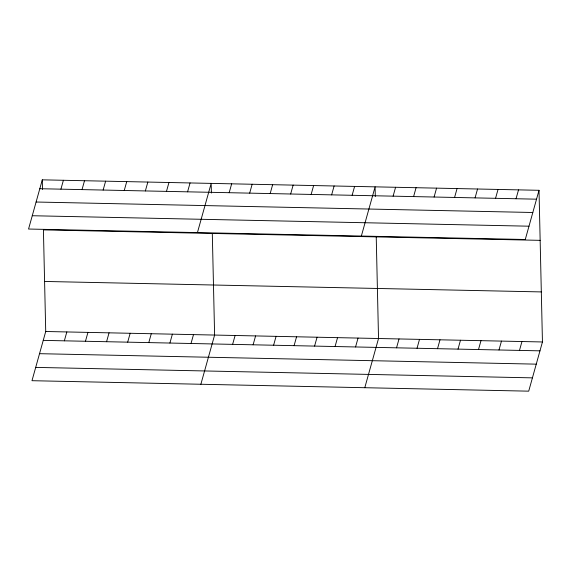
<?xml version="1.0" encoding="UTF-8"?>
<svg xmlns="http://www.w3.org/2000/svg" width="571" height="571" viewBox="0 0 571 571"><rect width="100%" height="100%" fill="white"/><g stroke="black" fill="none" stroke-linecap="round" stroke-linejoin="round"><path stroke-width="0.86" d="M42.29 179.836L28.55 229.035L525.277 239.499L539.017 190.3L42.29 179.836L42.504 189.493M60.919 189.158L63.395 180.279M82.031 189.608L84.508 180.729M540.152 240.348L43.417 229.885L45.723 331.501L31.983 380.7L528.71 391.164L542.45 341.965L539.017 190.3M103.137 190.05L105.621 181.171M64.352 340.823L66.828 331.944M124.25 190.493L126.733 181.614M85.464 341.272L87.941 332.386M145.362 190.942L147.839 182.063M106.577 341.715L109.054 332.836M166.475 191.385L168.952 182.506M127.683 342.157L130.167 333.278M187.581 191.827L190.064 182.948M148.795 342.607L151.272 333.721M197.438 232.59L211.177 183.398L211.391 193.055M169.908 343.05L172.385 334.171M229.185 192.705L231.662 183.826M191.021 343.492L193.498 334.613M249.677 193.141L252.154 184.255M200.871 384.254L214.61 335.056L212.305 233.446M270.169 193.569L272.645 184.69M232.618 344.37L235.102 335.491M290.653 194.004L293.137 185.118M253.11 344.798L255.587 335.919M311.145 194.433L313.622 185.554M273.602 345.234L276.079 336.355M331.637 194.868L334.114 185.982M294.086 345.662L296.57 336.783M352.129 195.296L354.605 186.417M314.578 346.097L317.062 337.218M361.357 236.044L375.097 186.845L375.311 196.51M335.07 346.526L337.547 337.647M393.105 196.16L395.582 187.281M355.562 346.961L358.038 338.082M413.597 196.595L416.073 187.709M364.79 387.709L378.53 338.51L376.232 236.894M434.088 197.024L436.565 188.145M396.538 347.825L399.022 338.946M454.573 197.452L457.057 188.573M417.03 348.253L419.507 339.374M475.065 197.887L477.549 189.008M437.522 348.688L439.998 339.809M495.557 198.315L498.033 189.436M458.013 349.117L460.49 340.237M516.048 198.751L518.525 189.872M478.498 349.552L480.982 340.673M498.99 349.98L501.466 341.101M519.482 350.416L521.958 341.537M39.806 188.715L536.533 199.179M36.094 202.02L532.822 212.491M32.262 215.731L528.996 226.195M44.588 281.453L541.315 291.917M45.723 331.501L542.45 341.965M43.239 340.38L539.973 350.844M39.527 353.685L536.255 364.148M35.702 367.396L532.429 377.859"/></g></svg>
